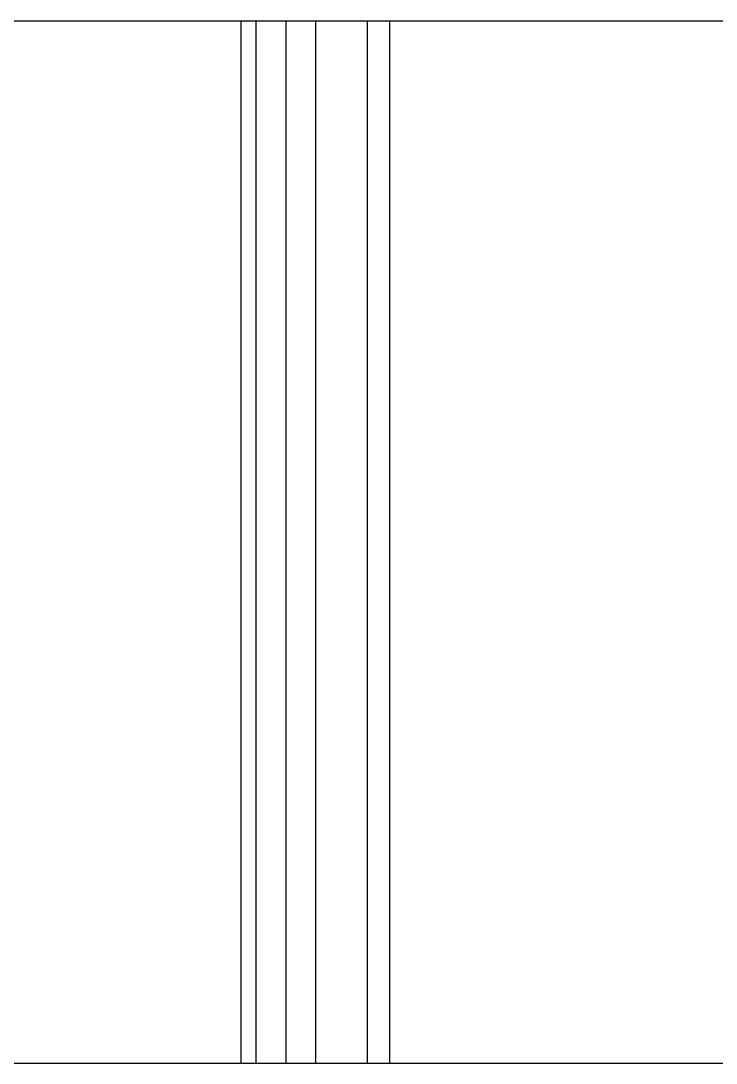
# Model space of a CAD drawing. Extents: x 356 to 4875, y 3048 to 6436.
# Drawn here: x 2406.5 to 2640, y 5235.8 to 5585.8 of the extents above; entities that cross this region are included whole.
import ezdxf

# ---------------------------------------------------------------- set-up
doc = ezdxf.new("R2010")
doc.units = 0
doc.header["$MEASUREMENT"] = 0
doc.layers.add('3', color=3, linetype='CONTINUOUS')
doc.layers.add('4', color=4, linetype='CONTINUOUS')

msp = doc.modelspace()

# ---------------------------------------------------------------- linework, layer by layer
at = {"layer": '3'}
for p, q in [((2485.44, 5585.81), (2485.44, 5235.81)), ((2495.49, 5585.81), (2495.49, 5235.81)), ((2505.44, 5585.81), (2505.44, 5235.81)), ((2522.82, 5585.81), (2522.82, 5235.81))]:
    msp.add_line(p, q, dxfattribs=at)
at = {"layer": '4'}
for p, q in [((710.44, 5585.81), (2710.44, 5585.81)), ((2480.44, 5235.81), (2480.44, 5585.81)), ((2530.44, 5235.81), (2530.44, 5585.81)), ((710.44, 5235.81), (2710.44, 5235.81))]:
    msp.add_line(p, q, dxfattribs=at)

doc.saveas('drawing.dxf')
